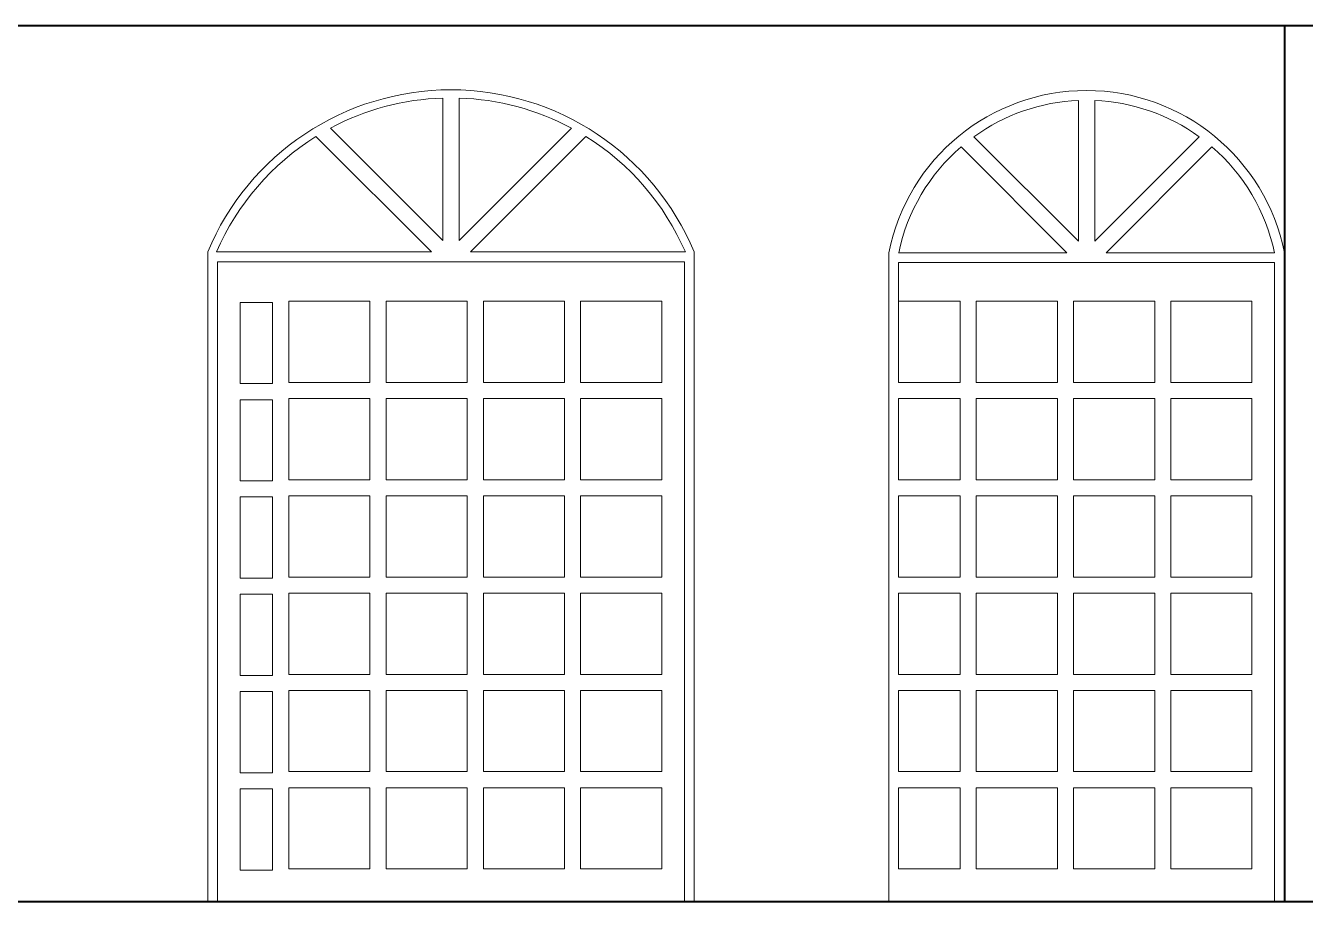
# Model space of a CAD drawing. Header units: inches. Extents: x -114 to 163, y -251 to 267.
# Drawn here: x 102.296 to 106.243, y 53.455 to 56.155 of the extents above; entities that cross this region are included whole.
import ezdxf

# ---------------------------------------------------------------- set-up
doc = ezdxf.new("R2010")
doc.units = ezdxf.units.IN
doc.header["$MEASUREMENT"] = 0
doc.layers.add('DOOR WINDOW 1 75', color=7, linetype='Continuous', lineweight=9, true_color=0x666666)
doc.layers.add('WALL 1 75', color=250, linetype='Continuous', lineweight=40)

msp = doc.modelspace()

# ---------------------------------------------------------------- linework, layer by layer
at = {"layer": 'DOOR WINDOW 1 75'}
for p, q in [((103.5828, 55.9313), (103.5828, 55.4921)), ((103.6328, 55.9313), (103.6328, 55.4921)), ((105.5428, 55.9241), (105.5428, 55.49)), ((105.5928, 55.9241), (105.5928, 55.49)), ((103.5474, 55.4567), (103.1915, 55.8127)), ((103.5828, 55.4921), (103.2363, 55.8386)), ((103.6328, 55.4921), (103.9793, 55.8386)), ((103.6681, 55.4567), (104.0241, 55.8127)), ((105.5428, 55.49), (105.2206, 55.8122)), ((105.5928, 55.49), (105.915, 55.8122)), ((105.5074, 55.4546), (105.1811, 55.7809)), ((105.6281, 55.4546), (105.9544, 55.7809)), ((102.8578, 55.4567), (102.8578, 53.4546)), ((102.8849, 55.4567), (103.5474, 55.4567)), ((103.6681, 55.4567), (104.3306, 55.4567)), ((104.3578, 55.4567), (104.3578, 53.4546)), ((104.9578, 55.4546), (104.9578, 53.4546)), ((104.9884, 55.4546), (105.5074, 55.4546)), ((105.6281, 55.4546), (106.1471, 55.4546)), ((102.8878, 55.4267), (102.8878, 53.4546)), ((102.8878, 55.4267), (104.3278, 55.4267)), ((104.3278, 55.4267), (104.3278, 53.4546)), ((104.9878, 55.4246), (106.1478, 55.4246)), ((104.9878, 55.4246), (104.9878, 55.0546)), ((106.1478, 55.4246), (106.1478, 53.4546)), ((102.9578, 55.3014), (102.9578, 55.0514)), ((102.9578, 55.3014), (103.0578, 55.3014)), ((103.0578, 55.3014), (103.0578, 55.0514)), ((103.1078, 55.3046), (103.1078, 55.0546)), ((103.1078, 55.3046), (103.3578, 55.3046)), ((103.3578, 55.3046), (103.3578, 55.0546)), ((103.4078, 55.3046), (103.4078, 55.0546)), ((103.4078, 55.3046), (103.6578, 55.3046)), ((103.6578, 55.3046), (103.6578, 55.0546)), ((103.7078, 55.3046), (103.7078, 55.0546)), ((103.7078, 55.3046), (103.9578, 55.3046)), ((103.9578, 55.3046), (103.9578, 55.0546)), ((104.0078, 55.3046), (104.2578, 55.3046)), ((104.0078, 55.3046), (104.0078, 55.0546)), ((104.2578, 55.3046), (104.2578, 55.0546)), ((104.9878, 55.3046), (105.1778, 55.3046)), ((105.1778, 55.3046), (105.1778, 55.0546)), ((105.2278, 55.3046), (105.2278, 55.0546)), ((105.2278, 55.3046), (105.4778, 55.3046)), ((105.4778, 55.3046), (105.4778, 55.0546)), ((105.5278, 55.3046), (105.5278, 55.0546)), ((105.5278, 55.3046), (105.7778, 55.3046)), ((105.7778, 55.3046), (105.7778, 55.0546)), ((105.8278, 55.3046), (106.0778, 55.3046)), ((105.8278, 55.3046), (105.8278, 55.0546)), ((106.0778, 55.3046), (106.0778, 55.0546)), ((102.9578, 55.0514), (103.0578, 55.0514)), ((103.1078, 55.0546), (103.3578, 55.0546)), ((103.4078, 55.0546), (103.6578, 55.0546)), ((103.7078, 55.0546), (103.9578, 55.0546)), ((104.0078, 55.0546), (104.2578, 55.0546)), ((104.9878, 55.0546), (105.1778, 55.0546)), ((105.2278, 55.0546), (105.4778, 55.0546)), ((105.5278, 55.0546), (105.7778, 55.0546)), ((105.8278, 55.0546), (106.0778, 55.0546)), ((102.9578, 55.0014), (102.9578, 54.7514)), ((102.9578, 55.0014), (103.0578, 55.0014)), ((103.0578, 55.0014), (103.0578, 54.7514)), ((103.1078, 55.0046), (103.1078, 54.7546)), ((103.1078, 55.0046), (103.3578, 55.0046)), ((103.3578, 55.0046), (103.3578, 54.7546)), ((103.4078, 55.0046), (103.4078, 54.7546)), ((103.4078, 55.0046), (103.6578, 55.0046)), ((103.6578, 55.0046), (103.6578, 54.7546)), ((103.7078, 55.0046), (103.7078, 54.7546)), ((103.7078, 55.0046), (103.9578, 55.0046)), ((103.9578, 55.0046), (103.9578, 54.7546)), ((104.0078, 55.0046), (104.2578, 55.0046)), ((104.0078, 55.0046), (104.0078, 54.7546)), ((104.2578, 55.0046), (104.2578, 54.7546)), ((104.9878, 55.0046), (105.1778, 55.0046)), ((104.9878, 55.0046), (104.9878, 54.7546)), ((105.1778, 55.0046), (105.1778, 54.7546)), ((105.2278, 55.0046), (105.2278, 54.7546)), ((105.2278, 55.0046), (105.4778, 55.0046)), ((105.4778, 55.0046), (105.4778, 54.7546)), ((105.5278, 55.0046), (105.5278, 54.7546)), ((105.5278, 55.0046), (105.7778, 55.0046)), ((105.7778, 55.0046), (105.7778, 54.7546)), ((105.8278, 55.0046), (106.0778, 55.0046)), ((105.8278, 55.0046), (105.8278, 54.7546)), ((106.0778, 55.0046), (106.0778, 54.7546)), ((102.9578, 54.7514), (103.0578, 54.7514)), ((103.1078, 54.7546), (103.3578, 54.7546)), ((103.4078, 54.7546), (103.6578, 54.7546)), ((103.7078, 54.7546), (103.9578, 54.7546)), ((104.0078, 54.7546), (104.2578, 54.7546)), ((104.9878, 54.7546), (105.1778, 54.7546)), ((105.2278, 54.7546), (105.4778, 54.7546)), ((105.5278, 54.7546), (105.7778, 54.7546)), ((105.8278, 54.7546), (106.0778, 54.7546)), ((102.9578, 54.7014), (102.9578, 54.4514)), ((102.9578, 54.7014), (103.0578, 54.7014)), ((103.0578, 54.7014), (103.0578, 54.4514)), ((103.1078, 54.7046), (103.1078, 54.4546)), ((103.1078, 54.7046), (103.3578, 54.7046)), ((103.3578, 54.7046), (103.3578, 54.4546)), ((103.4078, 54.7046), (103.4078, 54.4546)), ((103.4078, 54.7046), (103.6578, 54.7046)), ((103.6578, 54.7046), (103.6578, 54.4546)), ((103.7078, 54.7046), (103.7078, 54.4546)), ((103.7078, 54.7046), (103.9578, 54.7046)), ((103.9578, 54.7046), (103.9578, 54.4546)), ((104.0078, 54.7046), (104.2578, 54.7046)), ((104.0078, 54.7046), (104.0078, 54.4546)), ((104.2578, 54.7046), (104.2578, 54.4546)), ((104.9878, 54.7046), (105.1778, 54.7046)), ((104.9878, 54.7046), (104.9878, 54.4546)), ((105.1778, 54.7046), (105.1778, 54.4546)), ((105.2278, 54.7046), (105.2278, 54.4546)), ((105.2278, 54.7046), (105.4778, 54.7046)), ((105.4778, 54.7046), (105.4778, 54.4546)), ((105.5278, 54.7046), (105.5278, 54.4546)), ((105.5278, 54.7046), (105.7778, 54.7046)), ((105.7778, 54.7046), (105.7778, 54.4546)), ((105.8278, 54.7046), (106.0778, 54.7046)), ((105.8278, 54.7046), (105.8278, 54.4546)), ((106.0778, 54.7046), (106.0778, 54.4546)), ((102.9578, 54.4514), (103.0578, 54.4514)), ((103.1078, 54.4546), (103.3578, 54.4546)), ((103.4078, 54.4546), (103.6578, 54.4546)), ((103.7078, 54.4546), (103.9578, 54.4546)), ((104.0078, 54.4546), (104.2578, 54.4546)), ((104.9878, 54.4546), (105.1778, 54.4546)), ((105.2278, 54.4546), (105.4778, 54.4546)), ((105.5278, 54.4546), (105.7778, 54.4546)), ((105.8278, 54.4546), (106.0778, 54.4546)), ((102.9578, 54.4014), (102.9578, 54.1514)), ((102.9578, 54.4014), (103.0578, 54.4014)), ((103.0578, 54.4014), (103.0578, 54.1514)), ((103.1078, 54.4046), (103.1078, 54.1546)), ((103.1078, 54.4046), (103.3578, 54.4046)), ((103.3578, 54.4046), (103.3578, 54.1546)), ((103.4078, 54.4046), (103.4078, 54.1546)), ((103.4078, 54.4046), (103.6578, 54.4046)), ((103.6578, 54.4046), (103.6578, 54.1546)), ((103.7078, 54.4046), (103.7078, 54.1546)), ((103.7078, 54.4046), (103.9578, 54.4046)), ((103.9578, 54.4046), (103.9578, 54.1546)), ((104.0078, 54.4046), (104.2578, 54.4046)), ((104.0078, 54.4046), (104.0078, 54.1546)), ((104.2578, 54.4046), (104.2578, 54.1546)), ((104.9878, 54.4046), (105.1778, 54.4046)), ((104.9878, 54.4046), (104.9878, 54.1546)), ((105.1778, 54.4046), (105.1778, 54.1546)), ((105.2278, 54.4046), (105.2278, 54.1546)), ((105.2278, 54.4046), (105.4778, 54.4046)), ((105.4778, 54.4046), (105.4778, 54.1546)), ((105.5278, 54.4046), (105.5278, 54.1546)), ((105.5278, 54.4046), (105.7778, 54.4046)), ((105.7778, 54.4046), (105.7778, 54.1546)), ((105.8278, 54.4046), (106.0778, 54.4046)), ((105.8278, 54.4046), (105.8278, 54.1546)), ((106.0778, 54.4046), (106.0778, 54.1546)), ((102.9578, 54.1514), (103.0578, 54.1514)), ((103.1078, 54.1546), (103.3578, 54.1546)), ((103.4078, 54.1546), (103.6578, 54.1546)), ((103.7078, 54.1546), (103.9578, 54.1546)), ((104.0078, 54.1546), (104.2578, 54.1546)), ((104.9878, 54.1546), (105.1778, 54.1546)), ((105.2278, 54.1546), (105.4778, 54.1546)), ((105.5278, 54.1546), (105.7778, 54.1546)), ((105.8278, 54.1546), (106.0778, 54.1546)), ((103.1078, 54.1046), (103.1078, 53.8546)), ((103.1078, 54.1046), (103.3578, 54.1046)), ((103.3578, 54.1046), (103.3578, 53.8546)), ((103.4078, 54.1046), (103.4078, 53.8546)), ((103.4078, 54.1046), (103.6578, 54.1046)), ((103.6578, 54.1046), (103.6578, 53.8546)), ((103.7078, 54.1046), (103.7078, 53.8546)), ((103.7078, 54.1046), (103.9578, 54.1046)), ((103.9578, 54.1046), (103.9578, 53.8546)), ((104.0078, 54.1046), (104.2578, 54.1046)), ((104.0078, 54.1046), (104.0078, 53.8546)), ((104.2578, 54.1046), (104.2578, 53.8546)), ((104.9878, 54.1046), (105.1778, 54.1046)), ((104.9878, 54.1046), (104.9878, 53.8546)), ((105.1778, 54.1046), (105.1778, 53.8546)), ((105.2278, 54.1046), (105.2278, 53.8546)), ((105.2278, 54.1046), (105.4778, 54.1046)), ((105.4778, 54.1046), (105.4778, 53.8546)), ((105.5278, 54.1046), (105.5278, 53.8546)), ((105.5278, 54.1046), (105.7778, 54.1046)), ((105.7778, 54.1046), (105.7778, 53.8546)), ((105.8278, 54.1046), (106.0778, 54.1046)), ((105.8278, 54.1046), (105.8278, 53.8546)), ((106.0778, 54.1046), (106.0778, 53.8546)), ((102.9578, 54.1014), (102.9578, 53.8514)), ((102.9578, 54.1014), (103.0578, 54.1014)), ((103.0578, 54.1014), (103.0578, 53.8514)), ((102.9578, 53.8514), (103.0578, 53.8514)), ((103.1078, 53.8546), (103.3578, 53.8546)), ((103.4078, 53.8546), (103.6578, 53.8546)), ((103.7078, 53.8546), (103.9578, 53.8546)), ((104.0078, 53.8546), (104.2578, 53.8546)), ((104.9878, 53.8546), (105.1778, 53.8546)), ((105.2278, 53.8546), (105.4778, 53.8546)), ((105.5278, 53.8546), (105.7778, 53.8546)), ((105.8278, 53.8546), (106.0778, 53.8546)), ((102.9578, 53.8014), (102.9578, 53.5514)), ((102.9578, 53.8014), (103.0578, 53.8014)), ((103.0578, 53.8014), (103.0578, 53.5514)), ((103.1078, 53.8046), (103.1078, 53.5546)), ((103.1078, 53.8046), (103.3578, 53.8046)), ((103.3578, 53.8046), (103.3578, 53.5546)), ((103.4078, 53.8046), (103.4078, 53.5546)), ((103.4078, 53.8046), (103.6578, 53.8046)), ((103.6578, 53.8046), (103.6578, 53.5546)), ((103.7078, 53.8046), (103.7078, 53.5546)), ((103.7078, 53.8046), (103.9578, 53.8046)), ((103.9578, 53.8046), (103.9578, 53.5546)), ((104.0078, 53.8046), (104.0078, 53.5546)), ((104.0078, 53.8046), (104.2578, 53.8046)), ((104.2578, 53.8046), (104.2578, 53.5546)), ((104.9878, 53.8046), (105.1778, 53.8046)), ((104.9878, 53.8046), (104.9878, 53.5546)), ((105.1778, 53.8046), (105.1778, 53.5546)), ((105.2278, 53.8046), (105.2278, 53.5546)), ((105.2278, 53.8046), (105.4778, 53.8046)), ((105.4778, 53.8046), (105.4778, 53.5546)), ((105.5278, 53.8046), (105.5278, 53.5546)), ((105.5278, 53.8046), (105.7778, 53.8046)), ((105.7778, 53.8046), (105.7778, 53.5546)), ((105.8278, 53.8046), (105.8278, 53.5546)), ((105.8278, 53.8046), (106.0778, 53.8046)), ((106.0778, 53.8046), (106.0778, 53.5546)), ((103.1078, 53.5546), (103.3578, 53.5546)), ((103.4078, 53.5546), (103.6578, 53.5546)), ((103.7078, 53.5546), (103.9578, 53.5546)), ((104.0078, 53.5546), (104.2578, 53.5546)), ((104.9878, 53.5546), (105.1778, 53.5546)), ((105.2278, 53.5546), (105.4778, 53.5546)), ((105.5278, 53.5546), (105.7778, 53.5546)), ((105.8278, 53.5546), (106.0778, 53.5546)), ((102.9578, 53.5514), (103.0578, 53.5514))]:
    msp.add_line(p, q, dxfattribs=at)
for centre, radius, start, end in [((103.6078, 55.1442), 0.8125, 22.6199, 157.3801), ((103.6078, 55.1442), 0.7875, 91.8192, 118.1483), ((103.6078, 55.1442), 0.7875, 61.8517, 88.1808), ((105.5678, 55.3325), 0.6221, 11.319, 168.681), ((105.5678, 55.3325), 0.5921, 92.4199, 125.8986), ((105.5678, 55.3325), 0.5921, 54.1014, 87.5801), ((103.6078, 55.1442), 0.7875, 121.9145, 156.6201), ((103.6078, 55.1442), 0.7875, 23.3799, 58.0855), ((105.5678, 55.3325), 0.5921, 130.7713, 168.0994), ((105.5678, 55.3325), 0.5921, 11.9006, 49.2287)]:
    msp.add_arc(centre, radius, start, end, dxfattribs=at)
at = {"layer": 'WALL 1 75'}
for p, q in [((97.0378, 56.1546), (108.7778, 56.1546)), ((106.1778, 56.1546), (106.1778, 53.4546)), ((97.0378, 53.4546), (108.7778, 53.4546))]:
    msp.add_line(p, q, dxfattribs=at)

doc.saveas('drawing.dxf')
